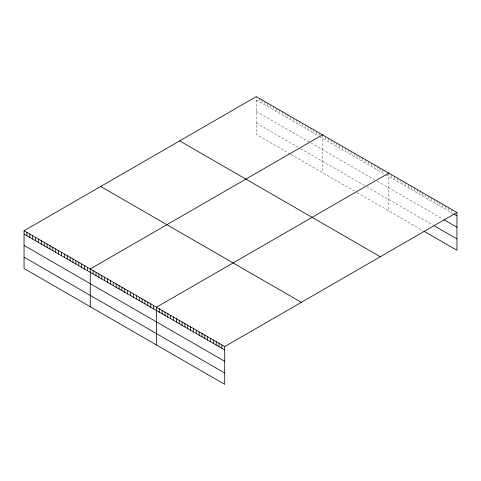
<?xml version="1.0" encoding="UTF-8"?>
<svg xmlns="http://www.w3.org/2000/svg" width="481" height="481" viewBox="0 0 481 481"><rect width="100%" height="100%" fill="white"/><g stroke="black" fill="none" stroke-linecap="round" stroke-linejoin="round"><path stroke-width="0.36" stroke-dasharray="2.4 1.8" d="M256.289 100.012L318.476 135.913M319.631 136.58L384.698 174.146M385.846 174.807L452.97 213.564M256.289 111.37L310.413 142.616M310.991 142.953L374.332 179.521M377.212 181.181L442.736 219.011M256.289 123.07L298.322 147.336M300.625 148.671L365.692 186.231M366.847 186.899L433.074 225.132M290.265 154.04L256.289 134.427L256.289 96.639M290.837 154.377L354.178 190.945M357.058 192.604L422.835 230.585M451.262 209.205L451.262 212.578M448.424 207.564L448.424 210.937M445.58 205.922L445.58 209.295M442.736 204.281L442.736 207.654M439.893 202.639L439.893 206.012M437.049 200.998L437.049 204.371M434.211 199.362L434.211 202.729M431.367 197.721L431.367 201.088M428.523 196.08L428.523 199.447M425.679 194.438L425.679 197.811M422.835 192.797L422.835 196.17M419.997 191.155L419.997 194.528M417.153 189.514L417.153 192.887M414.309 187.873L414.309 191.246M411.465 186.231L411.465 189.604M408.622 184.59L408.622 187.963M405.784 182.948L405.784 186.321M402.94 181.307L402.94 184.68M400.096 179.666L400.096 183.039M397.252 178.024L397.252 181.397M394.408 176.383L394.408 179.756M391.57 174.741L391.57 178.114M388.726 173.1L388.726 210.888M382.966 169.775L382.966 173.148M380.086 168.116L380.086 171.489M377.212 166.45L377.212 169.823M374.332 164.791L374.332 168.164M371.452 163.125L371.452 166.498M368.572 161.466L368.572 164.839M365.692 159.8L365.692 163.173M362.812 158.141L362.812 161.514M359.932 156.481L359.932 159.848M357.058 154.816L357.058 158.189M354.178 153.156L354.178 156.523M351.298 151.491L351.298 154.864M348.418 149.831L348.418 153.205M345.538 148.166L345.538 151.539M342.658 146.507L342.658 149.88M339.784 144.841L339.784 148.214M336.904 143.182L336.904 146.555M334.024 141.516L334.024 144.889M331.144 139.857L331.144 143.23M328.264 138.191L328.264 141.564M325.384 136.532L325.384 139.905M322.51 134.872L322.51 172.661M319.631 133.207L319.631 135.233M316.751 131.547L316.751 134.921M313.871 129.882L313.871 133.255M310.991 128.223L310.991 131.596M308.111 126.557L308.111 129.93M305.237 124.898L305.237 128.271M302.357 123.232L302.357 126.605M299.477 121.573L299.477 124.946M296.597 119.907L296.597 123.28M293.717 118.248L293.717 121.621M290.837 116.588L290.837 119.955M287.957 114.923L287.957 118.296M285.083 113.263L285.083 116.636M282.203 111.598L282.203 114.971M279.323 109.939L279.323 113.312M276.443 108.273L276.443 111.646M273.563 106.614L273.563 109.987M270.683 104.948L270.683 108.321M267.809 103.289L267.809 106.662M264.929 101.623L264.929 104.996M262.049 99.964L262.049 103.337M259.169 98.304L259.169 101.671"/><path stroke-width="0.72" d="M24.05 230.724L224.711 346.573L224.711 384.361L24.05 268.512L24.05 230.724L256.289 96.639L456.95 212.488L456.95 250.276L423.977 231.241M322.51 134.872L90.266 268.951L90.266 306.74M388.726 173.1L156.487 307.185L156.487 344.973M224.711 346.573L456.95 212.488M454.106 214.219L456.95 215.861M443.873 219.667L456.95 227.218M434.211 225.793L456.95 238.919M179.653 140.885L380.309 256.734M100.691 186.472L301.346 302.327M24.05 234.097L224.711 349.946M24.05 245.454L224.711 361.303M24.05 257.155L224.711 373.003M221.867 344.931L221.867 348.304M219.023 343.29L219.023 346.663M216.179 341.648L216.179 345.021M213.342 340.007L213.342 343.38M210.498 338.365L210.498 341.738M207.654 336.724L207.654 340.097M204.81 335.083L204.81 338.456M201.966 333.441L201.966 336.814M199.128 331.8L199.128 335.173M196.284 330.158L196.284 333.531M193.44 328.517L193.44 331.89M190.596 326.876L190.596 330.249M187.752 325.234L187.752 328.607M184.914 323.593L184.914 326.966M182.071 321.951L182.071 325.324M179.227 320.31L179.227 323.683M176.383 318.669L176.383 322.042M173.539 317.027L173.539 320.4M170.701 315.392L170.701 318.759M167.857 313.75L167.857 317.117M165.013 312.109L165.013 315.476M162.169 310.467L162.169 313.84M159.331 308.826L159.331 312.199M153.607 305.519L153.607 308.892M150.727 303.86L150.727 307.233M147.847 302.194L147.847 305.567M144.967 300.535L144.967 303.908M142.087 298.869L142.087 302.242M139.213 297.21L139.213 300.583M136.333 295.55L136.333 298.917M133.453 293.885L133.453 297.258M130.573 292.226L130.573 295.593M127.693 290.56L127.693 293.933M124.813 288.901L124.813 292.274M121.94 287.235L121.94 290.608M119.06 285.576L119.06 288.949M116.18 283.91L116.18 287.283M113.3 282.251L113.3 285.624M110.42 280.585L110.42 283.958M107.54 278.926L107.54 282.299M104.666 277.26L104.666 280.633M101.786 275.601L101.786 278.974M98.906 273.942L98.906 277.309M96.026 272.276L96.026 275.649M93.146 270.617L93.146 273.99M87.392 267.292L87.392 270.665M84.512 265.626L84.512 268.999M81.632 263.967L81.632 267.34M78.752 262.301L78.752 265.674M75.872 260.642L75.872 264.015M72.992 258.976L72.992 262.349M70.112 257.317L70.112 260.69M67.238 255.658L67.238 259.025M64.358 253.992L64.358 257.365M61.478 252.333L61.478 255.706M58.598 250.667L58.598 254.04M55.718 249.008L55.718 252.381M52.838 247.342L52.838 250.715M49.964 245.683L49.964 249.056M47.084 244.017L47.084 247.39M44.204 242.358L44.204 245.731M41.324 240.692L41.324 244.065M38.444 239.033L38.444 242.406M35.564 237.373L35.564 240.74M32.69 235.708L32.69 239.081M29.81 234.049L29.81 237.416M26.93 232.383L26.93 235.756"/></g></svg>
